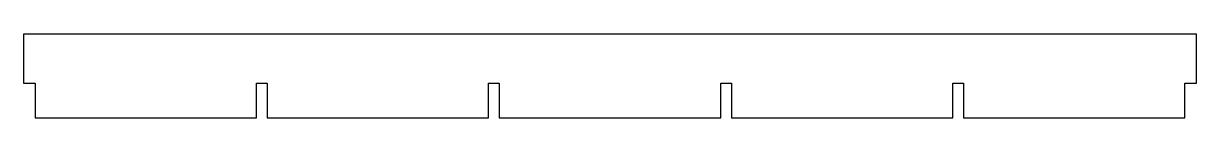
# Model space of a CAD drawing. Header units: millimetres. Extents: x -51 to 51, y -4 to 4.
import ezdxf

# ---------------------------------------------------------------- set-up
doc = ezdxf.new("R2010")
doc.units = ezdxf.units.MM
doc.layers.get('0').update_dxf_attribs({"linetype": 'CONTINUOUS'})

msp = doc.modelspace()

# ---------------------------------------------------------------- linework, layer by layer
for p, q in [((50.54, 3.61), (-50.54, 3.61)), ((-50.54, 3.61), (-50.54, -0.61)), ((50.54, -0.61), (50.54, 3.61)), ((-50.54, -0.61), (-49.54, -0.61)), ((-49.54, -0.61), (-49.54, -3.61)), ((-30.46, -3.61), (-30.46, -0.61)), ((-30.46, -0.61), (-29.54, -0.61)), ((-29.54, -0.61), (-29.54, -3.61)), ((-10.46, -3.61), (-10.46, -0.61)), ((-10.46, -0.61), (-9.54, -0.61)), ((-9.54, -0.61), (-9.54, -3.61)), ((9.54, -3.61), (9.54, -0.61)), ((9.54, -0.61), (10.46, -0.61)), ((10.46, -0.61), (10.46, -3.61)), ((29.54, -3.61), (29.54, -0.61)), ((29.54, -0.61), (30.46, -0.61)), ((30.46, -0.61), (30.46, -3.61)), ((49.54, -3.61), (49.54, -0.61)), ((49.54, -0.61), (50.54, -0.61)), ((-49.54, -3.61), (-30.46, -3.61)), ((-29.54, -3.61), (-10.46, -3.61)), ((-9.54, -3.61), (9.54, -3.61)), ((10.46, -3.61), (29.54, -3.61)), ((30.46, -3.61), (49.54, -3.61))]:
    msp.add_line(p, q)

doc.saveas('drawing.dxf')
